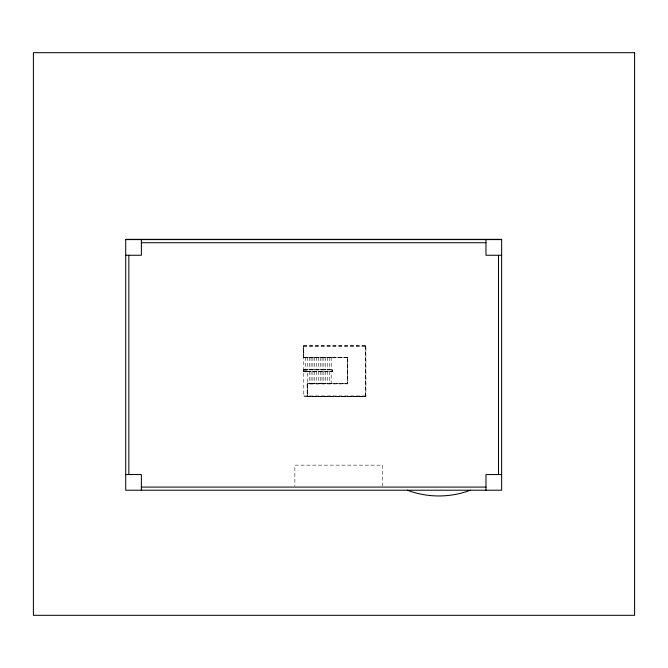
<?xml version="1.0" encoding="UTF-8"?>
<svg xmlns="http://www.w3.org/2000/svg" width="668" height="668" viewBox="0 0 668 668"><rect width="100%" height="100%" fill="white"/><g stroke="black" fill="none" stroke-linecap="round" stroke-linejoin="round"><path stroke-width="0.5" stroke-dasharray="3.34 2.5" d="M303.74 371.742C313.96 369.855 300.984 374.356 303.514 369.621L332.489 369.621L332.489 371.608L307.43 371.608M303.514 345.974L365.855 345.974M303.514 346.107L365.905 346.107M303.514 357.296L347.627 357.347L347.627 383.875L307.113 384L307.163 396.491L365.905 396.491L365.905 345.849L303.514 345.849L303.514 357.555L331.052 357.48M331.186 357.48L347.502 357.48L347.502 383.749L307.556 383.749M303.773 357.614L347.627 357.614M303.773 369.88L332.464 369.88M303.773 370.907L307.43 370.907L307.43 396.491M303.773 371.174L307.43 371.174M307.43 371.341L332.23 371.341L332.23 369.621M307.43 371.475L332.355 371.475L332.355 369.755L303.639 369.755L303.639 371.475M307.43 383.616L347.627 383.616M303.773 395.974L365.646 395.974M365.905 396.233L303.773 396.233L303.773 345.849M307.297 396.366L365.905 396.333M382.589 486.087L382.589 465.153L294.872 465.153L294.872 486.087M365.772 345.974L365.772 396.333M365.646 345.849L365.646 396.491M347.368 357.347L347.368 383.875M331.186 357.347L331.186 383.875M329.357 357.347L329.357 369.88M329.357 371.341L329.357 383.875M327.529 357.347L327.529 369.88M327.529 371.341L327.529 383.875M325.7 357.347L325.7 369.88M325.7 371.341L325.7 383.875M323.871 357.347L323.871 369.88M323.871 371.341L323.871 383.875M322.043 357.347L322.043 369.88M322.043 371.341L322.043 383.875M320.222 357.347L320.222 369.88M320.222 371.341L320.222 383.875M318.394 357.347L318.394 369.88M318.394 371.341L318.394 383.875M316.565 357.347L316.565 369.88M316.565 371.341L316.565 383.875M314.737 357.347L314.737 369.88M314.737 371.341L314.737 383.875M312.908 357.347L312.908 369.88M312.908 371.341L312.908 383.875M311.079 357.347L311.079 369.88M311.079 371.341L311.079 383.875M309.251 357.347L309.251 369.88M309.251 371.341L309.251 383.875M307.43 357.347L307.43 369.88M307.247 384.133L307.247 386.037M307.247 386.171L307.247 388.075M307.247 388.208L307.247 390.12M307.247 390.246L307.247 392.158M307.247 392.283L307.247 394.195M307.247 394.32L307.247 396.233M305.602 357.347L305.602 369.88M303.639 345.974L303.639 357.422"/><path stroke-width="1" d="M125.709 239.595L501.635 239.595M141.374 242.726L485.97 242.726M125.709 255.259L141.374 255.259L141.374 239.595M501.635 255.259L485.97 255.259L485.97 239.595M125.709 474.547L141.374 474.547L141.374 490.212M501.635 474.547L485.97 474.547L485.97 490.212M141.374 487.081L485.97 487.081M498.503 255.259L498.503 474.547M128.84 255.259L128.84 474.547M470.447 490.212A89.687 89.687 0 0 1 407.296 490.212M634.6 52.688L33.4 52.688L33.4 615.311L634.6 615.311L634.6 52.688M501.635 239.336L125.709 239.336L125.709 490.212L501.635 490.212L501.635 239.336"/></g></svg>
